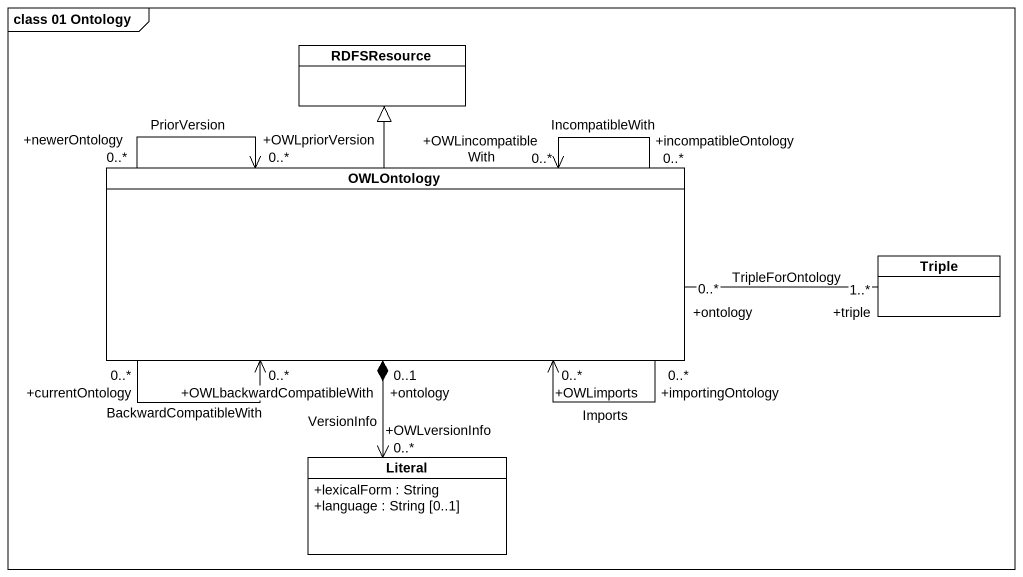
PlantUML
@startuml
mainframe class 01 Ontology
hide circle
hide empty members
skinparam classAttributeIconSize 0
class RDFSResource #FFFFFF
class OWLOntology #FFFFFF
class Triple #FFFFFF
class Literal #FFFFFF {
  +lexicalForm : String
  +language : String [0..1]
}
OWLOntology -up-|> RDFSResource
OWLOntology "+newerOntology\n0..*" --> "+OWLpriorVersion\n0..*" OWLOntology : PriorVersion
OWLOntology "+incompatibleOntology\n0..*" --> "+OWLincompatibleWith\n0..*" OWLOntology : IncompatibleWith
OWLOntology "+importingOntology\n0..*" --> "+OWLimports\n0..*" OWLOntology : Imports
OWLOntology "+currentOntology\n0..*" --> "+OWLbackwardCompatibleWith\n0..*" OWLOntology : BackwardCompatibleWith
OWLOntology "+ontology\n0..*" -right- "+triple\n1..*" Triple : TripleForOntology
OWLOntology "+ontology\n0..1" *--> "+OWLversionInfo\n0..*" Literal : VersionInfo
@enduml
